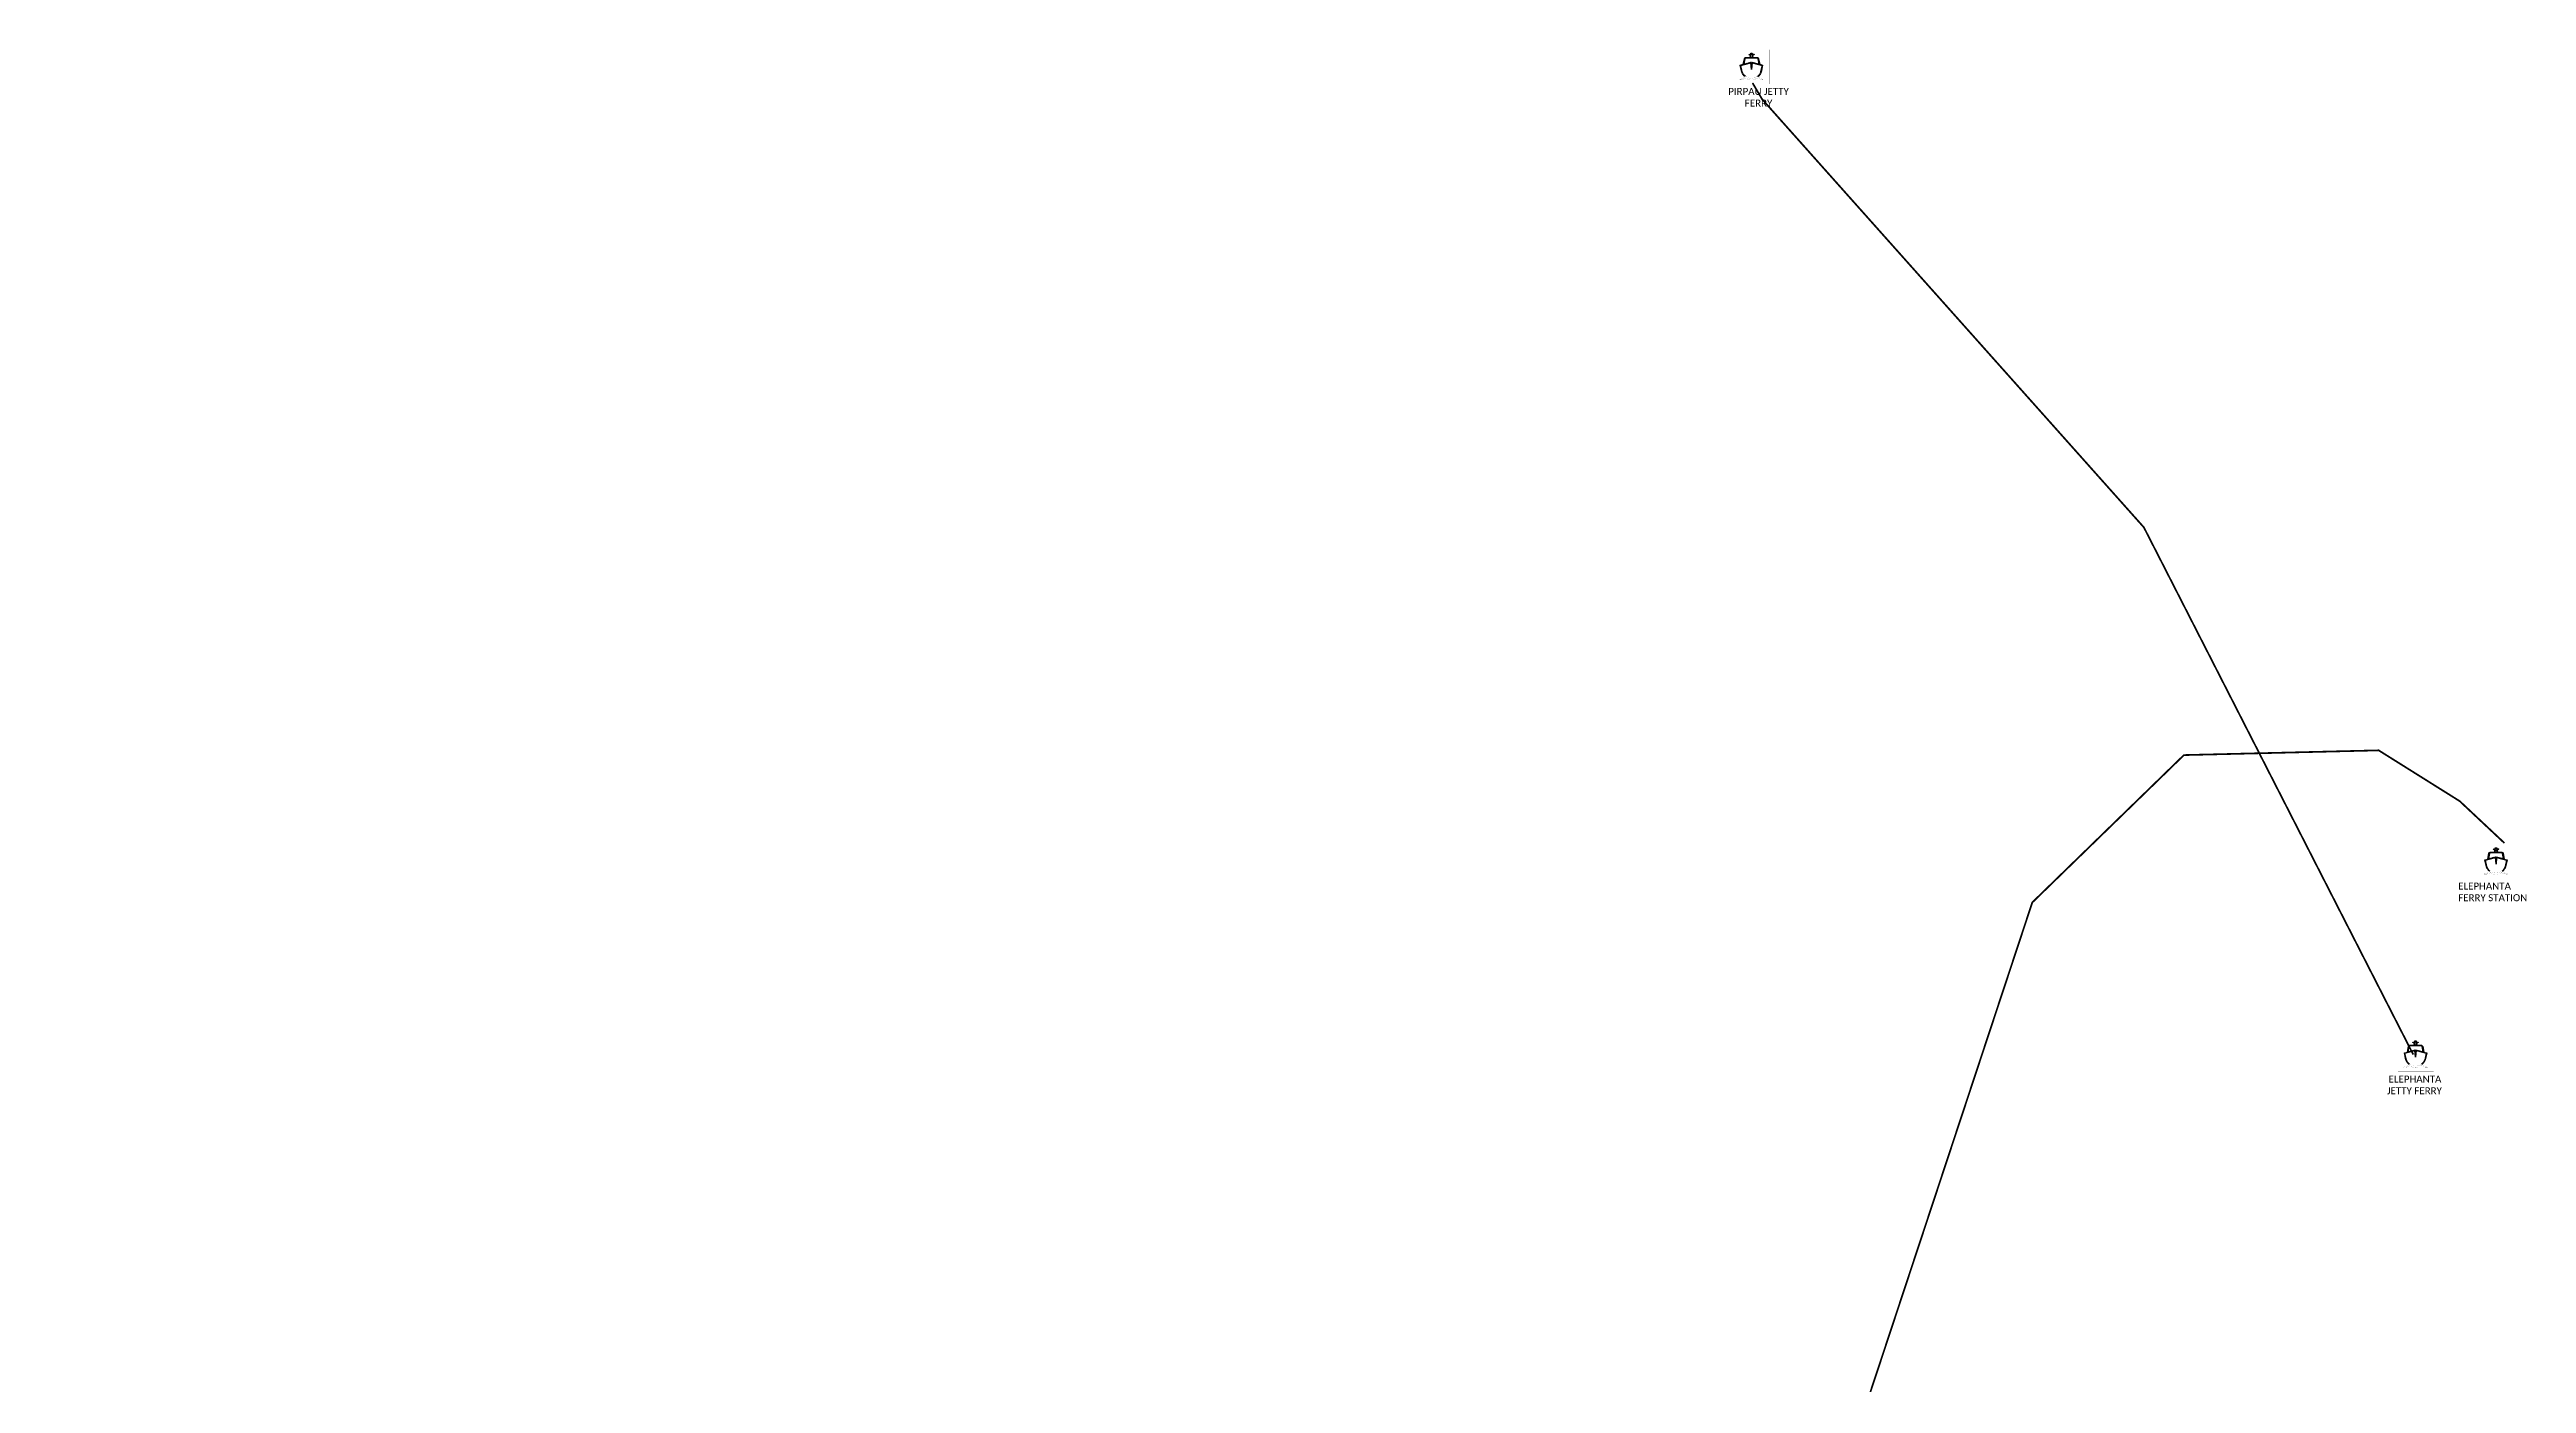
# Model space of a CAD drawing. Header units: metres. Extents: x 244144 to 284336, y 2072778 to 2140140.
# Drawn here: x 275169 to 282228, y 2097534 to 2101334 of the extents above; entities that cross this region are included whole.
import ezdxf

# ---------------------------------------------------------------- set-up
doc = ezdxf.new("R2010")
doc.units = ezdxf.units.M
doc.header["$MEASUREMENT"] = 0
doc.linetypes.add('DASHED2', pattern=[0.375, 0.25, -0.125])
for name, color, linetype in [('FERRY', 14, 'Continuous'), ('FERRY ROUTE', 5, 'Continuous'), ('JETTY TEXT', 7, 'Continuous')]:
    doc.layers.add(name, color=color, linetype=linetype)
doc.styles.get("Standard").update_dxf_attribs({"font": 'arial.ttf'})

# ---------------------------------------------------------------- blocks, each defined once
blk = doc.blocks.new('TUYJYHJ')
h = blk.add_hatch(color=256)
h.dxf.hatch_style = 1
h.paths.add_polyline_path([(-17427, 33760, 0.3927863), (-17566, 33889), (-18045, 33889), (-18075, 34080), (-17901, 34205), (-17918, 34237), (-18098, 34237), (-18112, 34354), (-18272, 34355), (-18285, 34236), (-18465, 34234), (-18482, 34202), (-18306, 34078), (-18333, 33889), (-18821, 33889, 0.3808527), (-18952, 33762), (-19066, 33168), (-19383, 33085), (-19217, 32340, 0.1416171), (-18869, 31851, 0.0136089), (-18837, 31886, -0.1415696), (-19171, 32353), (-19326, 33051), (-18254, 33330), (-18191, 32633), (-18127, 33330), (-17055, 33051), (-17210, 32353, -0.1421711), (-17546, 31885, 0.0134174), (-17514, 31849, 0.1421217), (-17165, 32340), (-16999, 33085), (-17315, 33168)])
h.paths.add_polyline_path([(-17377, 33184), (-18191, 33396), (-19003, 33184), (-18894, 33755, -0.3875835), (-18819, 33831), (-17566, 33831, -0.4030462), (-17485, 33753)], flags=16)
h.paths.add_polyline_path([(-17522, 33276), (-18153, 33444, 0.1099752), (-18246, 33444), (-18863, 33280, -0.3953326), (-18920, 33345), (-18859, 33724, -0.2949015), (-18804, 33783), (-17594, 33782, -0.3365152), (-17524, 33736), (-17447, 33341, -0.3840616)], flags=0)
h.paths.add_polyline_path([(-18093, 33889), (-18286, 33889), (-18255, 34100), (-18379, 34188), (-18243, 34190), (-18230, 34308), (-18154, 34307), (-18140, 34190), (-18003, 34190), (-18126, 34101)], flags=16)
at = {"const_width": 10}
blk.add_lwpolyline([(-20070, 34743), (-16263, 34743), (-16263, 31059), (-20070, 31059)], close=True, dxfattribs=at)
blk.add_lwpolyline([(-19531, 31574, 0.2463985), (-18801, 31932, 0.4206168), (-17584, 31932, 0.244555), (-16847, 31572, -0.2283367), (-17585, 31739, -0.420789), (-18798, 31742, -0.2663096)], format="xyb", close=True, dxfattribs=at)
at = {"flags": 128}
for points in [[(-18869, 31851, -0.1416171), (-19217, 32340), (-19383, 33085), (-19066, 33168), (-18952, 33762, -0.3808527), (-18821, 33889), (-18333, 33889), (-18306, 34078), (-18482, 34202), (-18465, 34234), (-18285, 34236), (-18272, 34355), (-18112, 34354), (-18112, 34354), (-18098, 34237), (-17918, 34237), (-17901, 34205), (-18075, 34080), (-18045, 33889), (-17565, 33889), (-17565, 33889, -0.3919775), (-17427, 33760), (-17315, 33168), (-16999, 33085), (-17165, 32340, -0.1421217), (-17514, 31849)], [(-18837, 31886, -0.1415696), (-19171, 32353), (-19326, 33051), (-18254, 33330)], [(-17377, 33184), (-17485, 33753, 0.4019781), (-17565, 33831), (-18819, 33831, 0.3875835), (-18894, 33755), (-19003, 33184)], [(-18127, 33330), (-17055, 33051), (-17210, 32353, -0.1421711), (-17546, 31885)]]:
    blk.add_lwpolyline(points, format="xyb", dxfattribs=at)
for points in [[(-19003, 33184), (-18191, 33396), (-17377, 33184)], [(-18286, 33889), (-18255, 34100), (-18379, 34188), (-18243, 34190), (-18230, 34308), (-18154, 34307), (-18140, 34190), (-18003, 34190), (-18126, 34101), (-18093, 33889)], [(-18093, 33889), (-18286, 33889)], [(-18127, 33330), (-18191, 32633), (-18254, 33330)]]:
    blk.add_lwpolyline(points, dxfattribs=at)
at = {"const_width": 10, "flags": 128}
blk.add_lwpolyline([(-17594, 33782, -0.3365152), (-17524, 33736), (-17447, 33341, -0.3840616), (-17522, 33276), (-18153, 33444, 0.1099752), (-18246, 33444), (-18863, 33280, -0.3953326), (-18920, 33345), (-18859, 33724, -0.2949015), (-18804, 33783)], format="xyb", close=True, dxfattribs=at)

msp = doc.modelspace()

# ---------------------------------------------------------------- linework, layer by layer
at = {"layer": 'FERRY ROUTE', "linetype": 'DASHED2', "ltscale": 500, "const_width": 5}
msp.add_lwpolyline([(281905.3, 2098471.4), (281137.7, 2099973.1), (280049.8, 2101192.7), (280022.4, 2101239.2)], dxfattribs=at)
at = {"layer": 'FERRY ROUTE', "linetype": 'DASHED2', "ltscale": 200, "const_width": 5}
msp.add_lwpolyline([(271958.7, 2093575.8), (271961.5, 2093571.6), (272205.8, 2093320.8), (272770.8, 2093058.8), (272773.1, 2093057.6), (272934.2, 2093039.7), (273145.1, 2093045.2), (273477.6, 2093089.3), (273746.6, 2093177.7), (274089, 2093267.2), (274423.7, 2093335.6), (275157, 2093555.5), (275967.9, 2093917.7), (277461.5, 2094569.6), (279561.7, 2095431.3), (280132.3, 2096494.9), (280129.6, 2096470), (280121.2, 2096445.3), (280244.4, 2097166.2), (280819.6, 2098904.7), (281251.7, 2099324.5), (281806.8, 2099338), (282037.7, 2099193.3), (282165.2, 2099073.8)], dxfattribs=at)

# ---------------------------------------------------------------- block references
at = {"layer": 'FERRY', "xscale": 0.0266638455042826, "yscale": 0.0266638455042826, "zscale": 0.0266638455042826}
for p in [(280504.4, 2100407.9), (282626.2, 2098144.1), (282396.9, 2097594.1)]:
    msp.add_blockref('TUYJYHJ', p, dxfattribs=at)

# ---------------------------------------------------------------- texts
at = {"layer": 'JETTY TEXT', "char_height": 20, "attachment_point": 1}
for s, width, insert in [('{\\fCalibri|b0|i0|c0|p34;\\W5.5462; \\W1;PIRPAU JETTY \\P\\W6.11543;  \\W1;FERRY }', 250.535, (279914, 2101225.2)), ('{\\fCalibri|b0|i0|c0|p34;ELEPHANTA FERRY STATION}', 211.577, (282033.2, 2098961.5)), ('{\\fCalibri|b0|i0|c0|p34;\\W4.40008; \\W1;ELEPHANTA \\P{\\W3.799651; }JETTY FERRY }', 211.577, (281803.9, 2098411.6))]:
    msp.add_mtext_dynamic_manual_height_columns(s, width=width, gutter_width=1, heights=[54], dxfattribs=dict(at, insert=insert))

doc.saveas('drawing.dxf')
